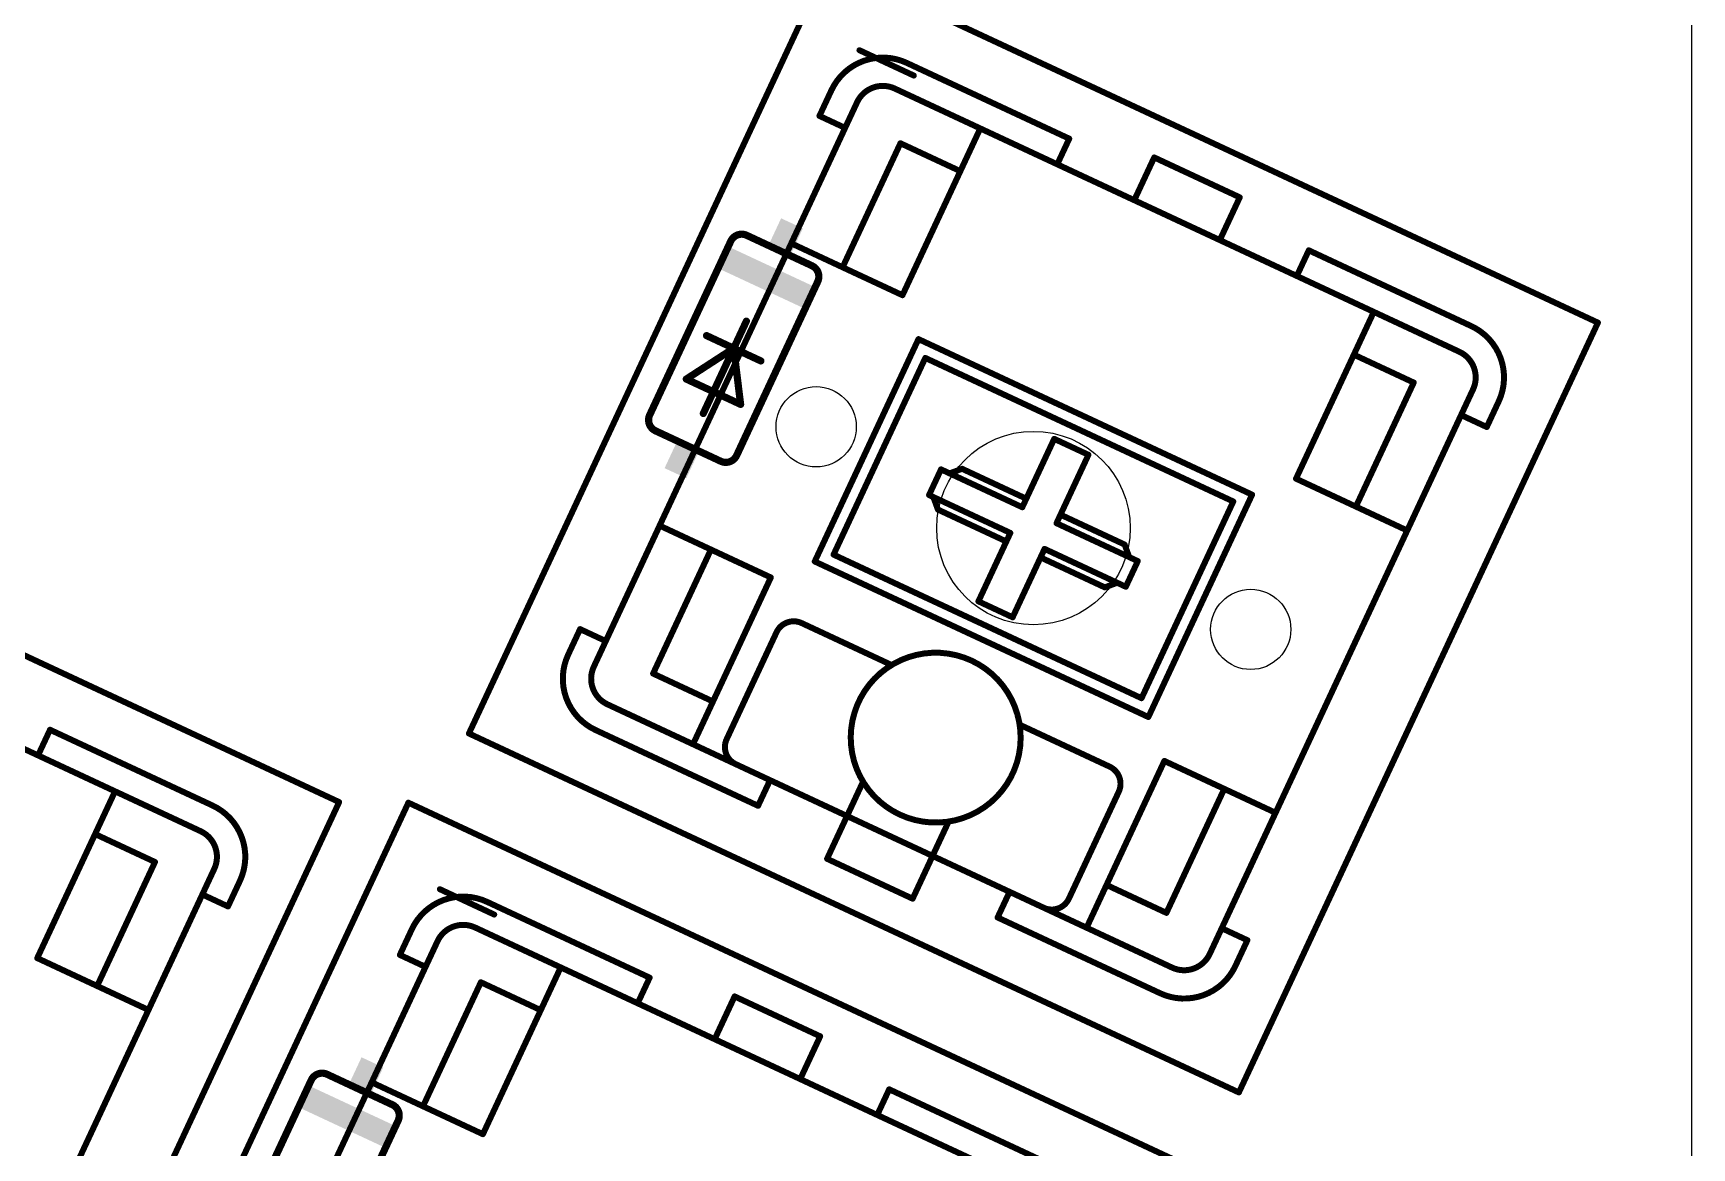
# Model space of a CAD drawing. Extents: x 0 to 155, y -1 to 106.
# Drawn here: x 119.78 to 154.92, y 16.08 to 39.7 of the extents above; entities that cross this region are included whole.
import ezdxf

# ---------------------------------------------------------------- set-up
doc = ezdxf.new("R2010")
doc.units = 0
doc.layers.add('20', color=7, linetype='CONTINUOUS')
doc.layers.add('21', color=253, linetype='CONTINUOUS')

# ---------------------------------------------------------------- blocks, each defined once
blk = doc.blocks.new('RECT')
blk.add_solid([(-0.5, -0.5), (0.5, -0.5), (-0.5, 0.5), (0.5, 0.5)])

msp = doc.modelspace()

# ---------------------------------------------------------------- linework, layer by layer
at = {"layer": '20'}
msp.add_line((154.92, -1.27), (154.92, 106.35), dxfattribs=at)
for centre, radius in [((136.366, 31.3569), 0.85), ((140.97, 29.21), 2.05), ((145.574, 27.0631), 0.85)]:
    msp.add_circle(centre, radius, dxfattribs=at)
at = {"layer": '21'}
for points, const_width in [([(129.0097, 24.8568), (136.6168, 41.1703)], 0.127), ([(136.6168, 41.1703), (152.9303, 33.5632)], 0.127), ([(138.4353, 38.7997), (137.2843, 39.3364)], 0.127), ([(138.2848, 39.0685), (141.7288, 37.4625)], 0.127), ([(136.4365, 37.9443), (136.6901, 38.4881)], 0.127), ([(138.0312, 38.5247), (141.4752, 36.9187)], 0.127), ([(136.9803, 37.6907), (136.4365, 37.9443)], 0.127), ([(136.9803, 37.6907), (137.2339, 38.2345)], 0.127), ([(131.9089, 26.815), (136.9803, 37.6907)], 0.127), ([(139.4212, 36.7732), (139.8438, 37.6795)], 0.127), ([(136.9268, 34.7365), (138.1524, 37.3648)], 0.127), ([(138.1524, 37.3648), (139.4212, 36.7732)], 0.127), ([(141.7288, 37.4625), (141.4752, 36.9187)], 0.127), ([(141.4752, 36.9187), (144.9192, 35.3128)], 0.127), ([(143.5292, 37.0643), (143.1065, 36.158)], 0.127), ([(145.3418, 36.2191), (143.5292, 37.0643)], 0.127), ([(138.1956, 34.1449), (139.4212, 36.7732)], 0.127), ([(145.3418, 36.2191), (144.9192, 35.3128)], 0.127), ([(134.558, 35.291), (132.8404, 31.6078)], 0.1524), ([(136.2767, 34.7698), (134.8955, 35.4139)], 0.1524), ([(135.8392, 35.2437), (136.9268, 34.7365)], 0.127), ([(144.9192, 35.3128), (146.5505, 34.5521)], 0.127), ([(146.8041, 35.0959), (146.5505, 34.5521)], 0.127), ([(146.8041, 35.0959), (150.2481, 33.4899)], 0.127), ([(136.9268, 34.7365), (138.1956, 34.1449)], 0.127), ([(136.3996, 34.4322), (134.682, 30.749)], 0.1524), ([(146.5505, 34.5521), (149.9945, 32.9461)], 0.127), ([(147.7592, 32.8851), (148.1819, 33.7914)], 0.127), ([(134.8884, 33.5955), (134.62, 33.02)], 0.1524), ([(152.9303, 33.5632), (145.3232, 17.2497)], 0.127), ([(133.6151, 32.3676), (134.62, 33.02)], 0.1524), ([(134.62, 33.02), (133.9759, 31.6388)], 0.1524), ([(134.62, 33.02), (134.0445, 33.2884)], 0.1524), ([(134.62, 33.02), (134.7661, 31.8308)], 0.1524), ([(135.1955, 32.7516), (134.62, 33.02)], 0.1524), ([(136.3366, 28.5018), (138.5342, 33.2146)], 0.127), ([(138.5342, 33.2146), (145.6034, 29.9182)], 0.127), ([(136.7353, 28.6469), (138.6793, 32.8159)], 0.127), ([(138.6793, 32.8159), (145.2047, 29.7731)], 0.127), ([(146.5337, 30.2568), (147.7592, 32.8851)], 0.127), ([(147.7592, 32.8851), (149.0281, 32.2934)], 0.127), ([(134.7661, 31.8308), (133.6151, 32.3676)], 0.1524), ([(147.8025, 29.6651), (149.0281, 32.2934)], 0.127), ([(150.2847, 32.1488), (150.0311, 31.605)], 0.127), ([(150.0311, 31.605), (144.9597, 20.7293)], 0.127), ([(150.0311, 31.605), (150.5749, 31.3514)], 0.127), ([(150.8285, 31.8952), (150.5749, 31.3514)], 0.127), ([(134.3445, 30.6261), (132.9633, 31.2702)], 0.1524), ([(109.9468, 31.0103), (126.2603, 23.4032)], 0.127), ([(140.8188, 29.8322), (141.4104, 31.101)], 0.127), ([(141.4104, 31.101), (142.1355, 30.7629)], 0.127), ([(142.1355, 30.7629), (141.5438, 29.4941)], 0.127), ([(138.7587, 29.9101), (139.0123, 30.4539)], 0.127), ([(139.0123, 30.4539), (139.1935, 30.3694)], 0.127), ([(139.1935, 30.3694), (139.4593, 30.4661)], 0.127), ([(139.1935, 30.3694), (140.7343, 29.6509)], 0.127), ([(139.4593, 30.4661), (140.8188, 29.8322)], 0.127), ([(146.5337, 30.2568), (147.8025, 29.6651)], 0.127), ([(138.7587, 29.9101), (138.8493, 29.8679)], 0.127), ([(140.4807, 29.1072), (138.8493, 29.8679)], 0.127), ([(138.8493, 29.8679), (138.9461, 29.6021)], 0.127), ([(140.7343, 29.6509), (140.8188, 29.8322)], 0.127), ([(145.6034, 29.9182), (143.4058, 25.2054)], 0.127), ([(138.9461, 29.6021), (140.3962, 28.9259)], 0.127), ([(141.5438, 29.4941), (141.4593, 29.3128)], 0.127), ([(141.5438, 29.4941), (142.9033, 28.8602)], 0.127), ([(145.2047, 29.7731), (143.2607, 25.6041)], 0.127), ([(147.8025, 29.6651), (148.8901, 29.158)], 0.127), ([(133.0499, 29.262), (134.1375, 28.7549)], 0.127), ([(140.3962, 28.9259), (140.4807, 29.1072)], 0.127), ([(141.4593, 29.3128), (143, 28.5944)], 0.127), ([(132.9119, 26.1266), (134.1375, 28.7549)], 0.127), ([(134.1375, 28.7549), (135.4063, 28.1632)], 0.127), ([(139.8045, 27.6571), (140.3962, 28.9259)], 0.127), ([(141.2057, 28.7691), (141.1212, 28.5878)], 0.127), ([(142.7465, 28.0506), (141.2057, 28.7691)], 0.127), ([(143, 28.5944), (142.9033, 28.8602)], 0.127), ([(143.4058, 25.2054), (136.3366, 28.5018)], 0.127), ([(143.2607, 25.6041), (136.7353, 28.6469)], 0.127), ([(141.1212, 28.5878), (140.5295, 27.319)], 0.127), ([(141.1212, 28.5878), (142.4807, 27.9539)], 0.127), ([(143.1813, 28.5099), (142.9277, 27.9661)], 0.127), ([(143, 28.5944), (143.1813, 28.5099)], 0.127), ([(134.1808, 25.5349), (135.4063, 28.1632)], 0.127), ([(142.4807, 27.9539), (142.7465, 28.0506)], 0.127), ([(142.9277, 27.9661), (142.7465, 28.0506)], 0.127), ([(140.5295, 27.319), (139.8045, 27.6571)], 0.127), ([(131.1115, 26.5248), (131.3651, 27.0686)], 0.127), ([(131.9089, 26.815), (131.3651, 27.0686)], 0.127), ([(135.5275, 27.0033), (134.471, 24.7376)], 0.127), ([(137.9623, 26.3093), (136.0591, 27.1968)], 0.127), ([(131.6553, 26.2712), (131.9089, 26.815)], 0.127), ([(132.9119, 26.1266), (134.1808, 25.5349)], 0.127), ([(135.3895, 23.8679), (131.9455, 25.4739)], 0.127), ([(133.7581, 24.6286), (134.1808, 25.5349)], 0.127), ([(118.2492, 25.1528), (119.8805, 24.3921)], 0.127), ([(120.1341, 24.9359), (119.8805, 24.3921)], 0.127), ([(120.1341, 24.9359), (123.5781, 23.3299)], 0.127), ([(135.1359, 23.3241), (131.6919, 24.9301)], 0.127), ([(142.5845, 24.154), (140.6813, 25.0415)], 0.127), ([(145.3232, 17.2497), (129.0097, 24.8568)], 0.127), ([(119.8805, 24.3921), (123.3245, 22.7861)], 0.127), ([(142.5188, 21.6468), (143.7444, 24.2751)], 0.127), ([(143.7444, 24.2751), (145.0132, 23.6835)], 0.127), ([(135.3895, 23.8679), (135.1359, 23.3241)], 0.127), ([(137.0208, 23.1072), (135.3895, 23.8679)], 0.127), ([(121.0892, 22.7251), (121.5119, 23.6314)], 0.127), ([(137.0208, 23.1072), (137.3589, 23.8322)], 0.127), ([(142.778, 23.6224), (141.7214, 21.3566)], 0.127), ([(143.7876, 21.0552), (145.0132, 23.6835)], 0.127), ([(145.0132, 23.6835), (146.1008, 23.1763)], 0.127), ([(126.2603, 23.4032), (118.6532, 7.0897)], 0.127), ([(120.1197, 7.0768), (127.7268, 23.3903)], 0.127), ([(127.7268, 23.3903), (144.0403, 15.7832)], 0.127), ([(137.0208, 23.1072), (136.5982, 22.2009)], 0.127), ([(138.8335, 22.262), (137.0208, 23.1072)], 0.127), ([(139.1715, 22.987), (138.8335, 22.262)], 0.127), ([(119.8637, 20.0968), (121.0892, 22.7251)], 0.127), ([(121.0892, 22.7251), (122.3581, 22.1334)], 0.127), ([(121.1325, 19.5051), (122.3581, 22.1334)], 0.127), ([(138.4108, 21.3557), (136.5982, 22.2009)], 0.127), ([(138.8335, 22.262), (138.4108, 21.3557)], 0.127), ([(140.4648, 21.5013), (138.8335, 22.262)], 0.127), ([(123.6147, 21.9888), (123.3611, 21.445)], 0.127), ([(124.1585, 21.7352), (123.9049, 21.1914)], 0.127), ([(123.3611, 21.445), (118.2897, 10.5693)], 0.127), ([(123.3611, 21.445), (123.9049, 21.1914)], 0.127), ([(129.5453, 21.0197), (128.3943, 21.5564)], 0.127), ([(140.4648, 21.5013), (140.2112, 20.9575)], 0.127), ([(143.9088, 19.8953), (140.4648, 21.5013)], 0.127), ([(142.0962, 20.7405), (142.5188, 21.6468)], 0.127), ([(142.5188, 21.6468), (143.7876, 21.0552)], 0.127), ([(129.3948, 21.2885), (132.8388, 19.6825)], 0.127), ([(127.5465, 20.1643), (127.8001, 20.7081)], 0.127), ([(129.1412, 20.7447), (132.5852, 19.1387)], 0.127), ([(143.6552, 19.3515), (140.2112, 20.9575)], 0.127), ([(144.9597, 20.7293), (144.7061, 20.1855)], 0.127), ([(144.9597, 20.7293), (145.5035, 20.4757)], 0.127), ([(128.0903, 19.9107), (128.3439, 20.4545)], 0.127), ([(145.5035, 20.4757), (145.2499, 19.9319)], 0.127), ([(119.8637, 20.0968), (121.1325, 19.5051)], 0.127), ([(128.0903, 19.9107), (127.5465, 20.1643)], 0.127), ([(123.0189, 9.035), (128.0903, 19.9107)], 0.127), ([(130.5312, 18.9931), (130.9538, 19.8995)], 0.127), ([(132.8388, 19.6825), (132.5852, 19.1387)], 0.127), ([(121.1325, 19.5051), (122.2201, 18.998)], 0.127), ([(128.0368, 16.9565), (129.2624, 19.5848)], 0.127), ([(129.2624, 19.5848), (130.5312, 18.9931)], 0.127), ([(134.6392, 19.2843), (134.2165, 18.378)], 0.127), ([(136.4518, 18.4391), (134.6392, 19.2843)], 0.127), ([(129.3056, 16.3649), (130.5312, 18.9931)], 0.127), ([(132.5852, 19.1387), (136.0292, 17.5328)], 0.127), ([(136.4518, 18.4391), (136.0292, 17.5328)], 0.127), ([(125.668, 17.511), (123.9504, 13.8278)], 0.1524), ([(127.3867, 16.9898), (126.0055, 17.6339)], 0.1524), ([(136.0292, 17.5328), (137.6605, 16.7721)], 0.127), ([(126.9492, 17.4637), (128.0368, 16.9565)], 0.127), ([(137.9141, 17.3159), (137.6605, 16.7721)], 0.127), ([(137.9141, 17.3159), (141.3581, 15.7099)], 0.127), ([(128.0368, 16.9565), (129.3056, 16.3649)], 0.127), ([(127.5096, 16.6522), (125.792, 12.969)], 0.1524), ([(137.6605, 16.7721), (141.1045, 15.1661)], 0.127)]:
    msp.add_lwpolyline(points, dxfattribs=dict(at, const_width=const_width))
for points, const_width in [([(137.2977, 39.3652, 1), (137.2709, 39.3076)], 0.0635), ([(138.2848, 39.0685, 0.4142), (136.6901, 38.4881)], 0.127), ([(138.2982, 39.0973, 1), (138.2714, 39.0397)], 0.0635), ([(138.2714, 39.0397, 1), (138.2982, 39.0973)], 0.0635), ([(138.4219, 38.7709, 1), (138.4487, 38.8285)], 0.0635), ([(136.6613, 38.5015, 1), (136.7189, 38.4746)], 0.0635), ([(136.7189, 38.4746, 1), (136.6613, 38.5015)], 0.0635), ([(138.0312, 38.5247, 0.4142), (137.2339, 38.2345)], 0.127), ([(138.0446, 38.5535, 1), (138.0178, 38.4959)], 0.0635), ([(138.0178, 38.4959, 1), (138.0446, 38.5535)], 0.0635), ([(136.4499, 37.973, 1), (136.4231, 37.9155)], 0.0635), ([(136.4077, 37.9577, 1), (136.4653, 37.9309)], 0.0635), ([(137.2051, 38.2479, 1), (137.2626, 38.2211)], 0.0635), ([(137.2626, 38.2211, 1), (137.2051, 38.2479)], 0.0635), ([(136.9515, 37.7041, 1), (137.0091, 37.6773)], 0.0635), ([(137.0091, 37.6773, 1), (136.9515, 37.7041)], 0.0635), ([(136.9669, 37.6619, 1), (136.9937, 37.7195)], 0.0635), ([(139.8726, 37.666, 1), (139.8151, 37.6929)], 0.0635), ([(138.1658, 37.3936, 1), (138.139, 37.336)], 0.0635), ([(138.1812, 37.3514, 1), (138.1236, 37.3782)], 0.0635), ([(141.7575, 37.4491, 1), (141.7, 37.4759)], 0.0635), ([(141.7153, 37.4338, 1), (141.7422, 37.4913)], 0.0635), ([(141.4886, 36.9475, 1), (141.4618, 36.89)], 0.0635), ([(141.4464, 36.9322, 1), (141.504, 36.9053)], 0.0635), ([(141.4618, 36.89, 1), (141.4886, 36.9475)], 0.0635), ([(143.5426, 37.0931, 1), (143.5157, 37.0356)], 0.0635), ([(143.5579, 37.0509, 1), (143.5004, 37.0778)], 0.0635), ([(139.3924, 36.7866, 1), (139.45, 36.7597)], 0.0635), ([(139.45, 36.7597, 1), (139.3924, 36.7866)], 0.0635), ([(139.4078, 36.7444, 1), (139.4346, 36.8019)], 0.0635), ([(143.0778, 36.1714, 1), (143.1353, 36.1446)], 0.0635), ([(145.3706, 36.2057, 1), (145.313, 36.2325)], 0.0635), ([(145.3284, 36.1903, 1), (145.3552, 36.2479)], 0.0635), ([(134.8955, 35.4139, 0.4142), (134.558, 35.291)], 0.1524), ([(134.5234, 35.3071, 1), (134.5925, 35.2749)], 0.0762), ([(134.5925, 35.2749, 1), (134.5234, 35.3071)], 0.0762), ([(134.9116, 35.4484, 1), (134.8794, 35.3793)], 0.0762), ([(134.8794, 35.3793, 1), (134.9116, 35.4484)], 0.0762), ([(135.8526, 35.2724, 1), (135.8258, 35.2149)], 0.0635), ([(144.9326, 35.3416, 1), (144.9057, 35.284)], 0.0635), ([(144.8904, 35.3262, 1), (144.9479, 35.2994)], 0.0635), ([(144.9057, 35.284, 1), (144.9326, 35.3416)], 0.0635), ([(146.8175, 35.1246, 1), (146.7907, 35.0671)], 0.0635), ([(146.8329, 35.0825, 1), (146.7753, 35.1093)], 0.0635), ([(136.3996, 34.4322, 0.4142), (136.2767, 34.7698)], 0.1524), ([(136.2928, 34.8043, 1), (136.2606, 34.7353)], 0.0762), ([(136.2606, 34.7353, 1), (136.2928, 34.8043)], 0.0762), ([(136.9402, 34.7653, 1), (136.9134, 34.7077)], 0.0635), ([(136.9134, 34.7077, 1), (136.9402, 34.7653)], 0.0635), ([(136.365, 34.4483, 1), (136.4341, 34.4161)], 0.0762), ([(136.4341, 34.4161, 1), (136.365, 34.4483)], 0.0762), ([(136.898, 34.7499, 1), (136.9556, 34.7231)], 0.0635), ([(146.5639, 34.5809, 1), (146.5371, 34.5233)], 0.0635), ([(146.5217, 34.5655, 1), (146.5793, 34.5387)], 0.0635), ([(146.5371, 34.5233, 1), (146.5639, 34.5809)], 0.0635), ([(138.1668, 34.1583, 1), (138.2244, 34.1314)], 0.0635), ([(138.1822, 34.1161, 1), (138.209, 34.1736)], 0.0635), ([(148.2106, 33.778, 1), (148.1531, 33.8048)], 0.0635), ([(134.9229, 33.5794, 1), (134.8538, 33.6116)], 0.0762), ([(150.2615, 33.5187, 1), (150.2346, 33.4611)], 0.0635), ([(150.8285, 31.8952, 0.4142), (150.2481, 33.4899)], 0.127), ([(150.2346, 33.4611, 1), (150.2615, 33.5187)], 0.0635), ([(152.9591, 33.5498, 1), (152.9016, 33.5766)], 0.0635), ([(152.9169, 33.5344, 1), (152.9438, 33.592)], 0.0635), ([(134.0606, 33.3229, 1), (134.0284, 33.2538)], 0.0762), ([(134.6578, 33.0246, 1), (134.5822, 33.0154)], 0.0762), ([(134.6361, 33.0545, 1), (134.6039, 32.9855)], 0.0762), ([(134.5855, 33.0361, 1), (134.6545, 33.0039)], 0.0762), ([(134.6545, 33.0039, 1), (134.5855, 33.0361)], 0.0762), ([(134.6407, 32.988, 1), (134.5993, 33.052)], 0.0762), ([(134.6039, 32.9855, 1), (134.6361, 33.0545)], 0.0762), ([(138.5476, 33.2434, 1), (138.5208, 33.1858)], 0.0635), ([(138.563, 33.2012, 1), (138.5054, 33.228)], 0.0635), ([(135.1794, 32.7171, 1), (135.2116, 32.7862)], 0.0762), ([(138.6927, 32.8447, 1), (138.6659, 32.7872)], 0.0635), ([(138.7081, 32.8025, 1), (138.6505, 32.8293)], 0.0635), ([(147.7727, 32.9138, 1), (147.7458, 32.8563)], 0.0635), ([(147.7305, 32.8985, 1), (147.788, 32.8716)], 0.0635), ([(147.788, 32.8716, 1), (147.7305, 32.8985)], 0.0635), ([(150.2847, 32.1488, 0.4142), (149.9945, 32.9461)], 0.127), ([(150.0079, 32.9749, 1), (149.9811, 32.9174)], 0.0635), ([(149.9811, 32.9174, 1), (150.0079, 32.9749)], 0.0635), ([(133.6312, 32.4021, 1), (133.599, 32.333)], 0.0762), ([(133.5944, 32.3995, 1), (133.6359, 32.3356)], 0.0762), ([(149.0569, 32.28, 1), (148.9993, 32.3068)], 0.0635), ([(149.0147, 32.2646, 1), (149.0415, 32.3222)], 0.0635), ([(150.2559, 32.1622, 1), (150.3135, 32.1354)], 0.0635), ([(150.3135, 32.1354, 1), (150.2559, 32.1622)], 0.0635), ([(132.8404, 31.6078, 0.4142), (132.9633, 31.2702)], 0.1524), ([(132.8059, 31.6239, 1), (132.875, 31.5917)], 0.0762), ([(132.875, 31.5917, 1), (132.8059, 31.6239)], 0.0762), ([(133.9414, 31.6549, 1), (134.0105, 31.6227)], 0.0762), ([(134.7283, 31.8262, 1), (134.8039, 31.8355)], 0.0762), ([(134.75, 31.7963, 1), (134.7822, 31.8654)], 0.0762), ([(150.0445, 31.6338, 1), (150.0177, 31.5762)], 0.0635), ([(150.0023, 31.6184, 1), (150.0599, 31.5916)], 0.0635), ([(150.0599, 31.5916, 1), (150.0023, 31.6184)], 0.0635), ([(150.7997, 31.9086, 1), (150.8573, 31.8818)], 0.0635), ([(150.8573, 31.8818, 1), (150.7997, 31.9086)], 0.0635), ([(132.9794, 31.3047, 1), (132.9472, 31.2357)], 0.0762), ([(132.9472, 31.2357, 1), (132.9794, 31.3047)], 0.0762), ([(150.5461, 31.3648, 1), (150.6037, 31.338)], 0.0635), ([(150.5615, 31.3226, 1), (150.5883, 31.3802)], 0.0635), ([(141.4239, 31.1298, 1), (141.397, 31.0723)], 0.0635), ([(141.4392, 31.0876, 1), (141.3817, 31.1144)], 0.0635), ([(134.3445, 30.6261, 0.4142), (134.682, 30.749)], 0.1524), ([(134.3606, 30.6607, 1), (134.3284, 30.5916)], 0.0762), ([(134.3284, 30.5916, 1), (134.3606, 30.6607)], 0.0762), ([(134.6475, 30.7651, 1), (134.7166, 30.7329)], 0.0762), ([(134.7166, 30.7329, 1), (134.6475, 30.7651)], 0.0762), ([(142.1643, 30.7495, 1), (142.1067, 30.7764)], 0.0635), ([(142.1221, 30.7342, 1), (142.1489, 30.7917)], 0.0635), ([(139.0257, 30.4827, 1), (138.9989, 30.4251)], 0.0635), ([(139.0411, 30.4405, 1), (138.9835, 30.4673)], 0.0635), ([(139.207, 30.3982, 1), (139.1801, 30.3406)], 0.0635), ([(139.1827, 30.3992, 1), (139.2044, 30.3396)], 0.0635), ([(139.1801, 30.3406, 1), (139.207, 30.3982)], 0.0635), ([(139.4727, 30.4949, 1), (139.4459, 30.4374)], 0.0635), ([(139.4702, 30.4363, 1), (139.4485, 30.496)], 0.0635), ([(146.5471, 30.2855, 1), (146.5202, 30.228)], 0.0635), ([(146.5049, 30.2702, 1), (146.5624, 30.2434)], 0.0635), ([(138.7721, 29.9389, 1), (138.7453, 29.8814)], 0.0635), ([(138.7299, 29.9235, 1), (138.7875, 29.8967)], 0.0635), ([(138.8792, 29.8787, 1), (138.8195, 29.857)], 0.0635), ([(138.8628, 29.8966, 1), (138.8359, 29.8391)], 0.0635), ([(138.8359, 29.8391, 1), (138.8628, 29.8966)], 0.0635), ([(140.79, 29.8456, 1), (140.8476, 29.8188)], 0.0635), ([(140.8476, 29.8188, 1), (140.79, 29.8456)], 0.0635), ([(140.8054, 29.8034, 1), (140.8322, 29.861)], 0.0635), ([(145.6322, 29.9048, 1), (145.5746, 29.9316)], 0.0635), ([(145.59, 29.8894, 1), (145.6168, 29.947)], 0.0635), ([(138.9595, 29.6309, 1), (138.9327, 29.5733)], 0.0635), ([(138.9162, 29.5912, 1), (138.9759, 29.6129)], 0.0635), ([(140.7055, 29.6644, 1), (140.763, 29.6375)], 0.0635), ([(140.7208, 29.6222, 1), (140.7477, 29.6797)], 0.0635), ([(141.5572, 29.5229, 1), (141.5304, 29.4653)], 0.0635), ([(141.5151, 29.5075, 1), (141.5726, 29.4807)], 0.0635), ([(141.5726, 29.4807, 1), (141.5151, 29.5075)], 0.0635), ([(145.2335, 29.7597, 1), (145.176, 29.7865)], 0.0635), ([(145.1913, 29.7443, 1), (145.2181, 29.8019)], 0.0635), ([(147.8159, 29.6939, 1), (147.7891, 29.6363)], 0.0635), ([(147.7737, 29.6785, 1), (147.8313, 29.6517)], 0.0635), ([(147.7891, 29.6363, 1), (147.8159, 29.6939)], 0.0635), ([(133.0634, 29.2908, 1), (133.0365, 29.2333)], 0.0635), ([(140.5095, 29.0937, 1), (140.4519, 29.1206)], 0.0635), ([(141.4727, 29.3416, 1), (141.4459, 29.2841)], 0.0635), ([(141.4305, 29.3263, 1), (141.4881, 29.2994)], 0.0635), ([(148.8766, 29.1292, 1), (148.9035, 29.1867)], 0.0635), ([(134.1509, 28.7837, 1), (134.1241, 28.7261)], 0.0635), ([(134.1663, 28.7415, 1), (134.1087, 28.7683)], 0.0635), ([(140.3674, 28.9393, 1), (140.4249, 28.9125)], 0.0635), ([(140.4249, 28.9125, 1), (140.3674, 28.9393)], 0.0635), ([(140.3827, 28.8971, 1), (140.4096, 28.9547)], 0.0635), ([(140.4673, 29.0784, 1), (140.4941, 29.1359)], 0.0635), ([(141.2192, 28.7978, 1), (141.1923, 28.7403)], 0.0635), ([(141.2345, 28.7556, 1), (141.177, 28.7825)], 0.0635), ([(142.9331, 28.871, 1), (142.8735, 28.8493)], 0.0635), ([(142.8899, 28.8314, 1), (142.9167, 28.889)], 0.0635), ([(134.1241, 28.7261, 1), (134.1509, 28.7837)], 0.0635), ([(136.35, 28.5306, 1), (136.3232, 28.473)], 0.0635), ([(136.3078, 28.5152, 1), (136.3654, 28.4884)], 0.0635), ([(136.7487, 28.6757, 1), (136.7219, 28.6181)], 0.0635), ([(136.7065, 28.6603, 1), (136.764, 28.6335)], 0.0635), ([(141.1346, 28.6166, 1), (141.1078, 28.559)], 0.0635), ([(141.0924, 28.6012, 1), (141.15, 28.5744)], 0.0635), ([(141.15, 28.5744, 1), (141.0924, 28.6012)], 0.0635), ([(143.0134, 28.6232, 1), (142.9866, 28.5656)], 0.0635), ([(142.9702, 28.5835, 1), (143.0299, 28.6053)], 0.0635), ([(142.9866, 28.5656, 1), (143.0134, 28.6232)], 0.0635), ([(143.2101, 28.4965, 1), (143.1525, 28.5233)], 0.0635), ([(143.1679, 28.4811, 1), (143.1947, 28.5386)], 0.0635), ([(135.4351, 28.1498, 1), (135.3776, 28.1766)], 0.0635), ([(135.3929, 28.1345, 1), (135.4198, 28.192)], 0.0635), ([(142.4698, 27.9837, 1), (142.4915, 27.924)], 0.0635), ([(142.4673, 27.9251, 1), (142.4941, 27.9826)], 0.0635), ([(142.7599, 28.0794, 1), (142.733, 28.0218)], 0.0635), ([(142.733, 28.0218, 1), (142.7599, 28.0794)], 0.0635), ([(142.7573, 28.0208, 1), (142.7356, 28.0804)], 0.0635), ([(142.8989, 27.9795, 1), (142.9565, 27.9527)], 0.0635), ([(142.9143, 27.9373, 1), (142.9411, 27.9949)], 0.0635), ([(139.8179, 27.6858, 1), (139.7911, 27.6283)], 0.0635), ([(139.7757, 27.6705, 1), (139.8333, 27.6436)], 0.0635), ([(131.3785, 27.0974, 1), (131.3517, 27.0398)], 0.0635), ([(131.3939, 27.0552, 1), (131.3363, 27.082)], 0.0635), ([(136.0591, 27.1968, 0.4142), (135.5275, 27.0033)], 0.127), ([(135.5563, 26.9899, 1), (135.4987, 27.0168)], 0.0635), ([(136.0725, 27.2256, 1), (136.0457, 27.168)], 0.0635), ([(136.0457, 27.168, 1), (136.0725, 27.2256)], 0.0635), ([(140.5008, 27.3324, 1), (140.5583, 27.3055)], 0.0635), ([(140.5161, 27.2902, 1), (140.543, 27.3477)], 0.0635), ([(131.8801, 26.8284, 1), (131.9376, 26.8016)], 0.0635), ([(131.9376, 26.8016, 1), (131.8801, 26.8284)], 0.0635), ([(131.8955, 26.7862, 1), (131.9223, 26.8438)], 0.0635), ([(135.4987, 27.0168, 1), (135.5563, 26.9899)], 0.0635), ([(131.1115, 26.5248, 0.4142), (131.6919, 24.9301)], 0.127), ([(131.0827, 26.5382, 1), (131.1403, 26.5114)], 0.0635), ([(131.1403, 26.5114, 1), (131.0827, 26.5382)], 0.0635), ([(139.6599, 26.4004, 1), (138.1385, 23.1377)], 0.127), ([(137.9489, 26.2805, 1), (137.9757, 26.3381)], 0.0635), ([(138.1385, 23.1377, 1), (139.6599, 26.4004)], 0.127), ([(139.6733, 26.4292, 1), (139.6465, 26.3717)], 0.0635), ([(139.6465, 26.3717, 1), (139.6733, 26.4292)], 0.0635), ([(131.6553, 26.2712, 0.4142), (131.9455, 25.4739)], 0.127), ([(131.6265, 26.2846, 1), (131.6841, 26.2578)], 0.0635), ([(131.6841, 26.2578, 1), (131.6265, 26.2846)], 0.0635), ([(132.9253, 26.1554, 1), (132.8985, 26.0978)], 0.0635), ([(132.8831, 26.14, 1), (132.9407, 26.1132)], 0.0635), ([(143.2473, 25.5753, 1), (143.2741, 25.6328)], 0.0635), ([(131.9589, 25.5026, 1), (131.9321, 25.4451)], 0.0635), ([(131.9321, 25.4451, 1), (131.9589, 25.5026)], 0.0635), ([(134.152, 25.5484, 1), (134.2095, 25.5215)], 0.0635), ([(134.2095, 25.5215, 1), (134.152, 25.5484)], 0.0635), ([(134.1673, 25.5062, 1), (134.1942, 25.5637)], 0.0635), ([(143.2319, 25.6175, 1), (143.2895, 25.5906)], 0.0635), ([(120.1475, 24.9646, 1), (120.1207, 24.9071)], 0.0635), ([(120.1629, 24.9225, 1), (120.1053, 24.9493)], 0.0635), ([(131.7054, 24.9589, 1), (131.6785, 24.9013)], 0.0635), ([(131.6785, 24.9013, 1), (131.7054, 24.9589)], 0.0635), ([(140.6947, 25.0702, 1), (140.6678, 25.0127)], 0.0635), ([(143.377, 25.2188, 1), (143.4346, 25.192)], 0.0635), ([(143.3924, 25.1766, 1), (143.4192, 25.2342)], 0.0635), ([(129.0231, 24.8856, 1), (128.9962, 24.828)], 0.0635), ([(128.9809, 24.8702, 1), (129.0384, 24.8434)], 0.0635), ([(133.7294, 24.642, 1), (133.7869, 24.6152)], 0.0635), ([(134.471, 24.7376, 0.4142), (134.6644, 24.206)], 0.127), ([(134.4422, 24.751, 1), (134.4997, 24.7242)], 0.0635), ([(134.4997, 24.7242, 1), (134.4422, 24.751)], 0.0635), ([(119.8939, 24.4209, 1), (119.8671, 24.3633)], 0.0635), ([(119.8517, 24.4055, 1), (119.9093, 24.3787)], 0.0635), ([(119.8671, 24.3633, 1), (119.8939, 24.4209)], 0.0635), ([(134.651, 24.1772, 1), (134.6779, 24.2348)], 0.0635), ([(143.7578, 24.3039, 1), (143.731, 24.2464)], 0.0635), ([(143.7732, 24.2617, 1), (143.7156, 24.2886)], 0.0635), ([(135.4029, 23.8967, 1), (135.3761, 23.8391)], 0.0635), ([(135.4183, 23.8545, 1), (135.3607, 23.8813)], 0.0635), ([(135.3761, 23.8391, 1), (135.4029, 23.8967)], 0.0635), ([(142.778, 23.6224, 0.4142), (142.5845, 24.154)], 0.127), ([(142.5979, 24.1827, 1), (142.5711, 24.1252)], 0.0635), ([(142.5711, 24.1252, 1), (142.5979, 24.1827)], 0.0635), ([(121.5406, 23.618, 1), (121.4831, 23.6448)], 0.0635), ([(137.3877, 23.8188, 1), (137.3302, 23.8457)], 0.0635), ([(142.7492, 23.6358, 1), (142.8067, 23.609)], 0.0635), ([(142.8067, 23.609, 1), (142.7492, 23.6358)], 0.0635), ([(145.0266, 23.7122, 1), (144.9998, 23.6547)], 0.0635), ([(145.042, 23.6701, 1), (144.9844, 23.6969)], 0.0635), ([(144.9998, 23.6547, 1), (145.0266, 23.7122)], 0.0635), ([(123.5915, 23.3587, 1), (123.5646, 23.3011)], 0.0635), ([(124.1585, 21.7352, 0.4142), (123.5781, 23.3299)], 0.127), ([(123.5646, 23.3011, 1), (123.5915, 23.3587)], 0.0635), ([(126.2891, 23.3898, 1), (126.2316, 23.4166)], 0.0635), ([(126.2469, 23.3744, 1), (126.2738, 23.432)], 0.0635), ([(127.7402, 23.4191, 1), (127.7134, 23.3616)], 0.0635), ([(127.7556, 23.3769, 1), (127.698, 23.4038)], 0.0635), ([(135.1071, 23.3375, 1), (135.1647, 23.3107)], 0.0635), ([(135.1225, 23.2954, 1), (135.1493, 23.3529)], 0.0635), ([(138.1519, 23.1665, 1), (138.125, 23.109)], 0.0635), ([(138.125, 23.109, 1), (138.1519, 23.1665)], 0.0635), ([(146.0874, 23.1476, 1), (146.1142, 23.2051)], 0.0635), ([(123.6147, 21.9888, 0.4142), (123.3245, 22.7861)], 0.127), ([(123.3379, 22.8149, 1), (123.3111, 22.7574)], 0.0635), ([(123.3111, 22.7574, 1), (123.3379, 22.8149)], 0.0635), ([(137.0343, 23.136, 1), (137.0074, 23.0784)], 0.0635), ([(136.9921, 23.1206, 1), (137.0496, 23.0938)], 0.0635), ([(137.0496, 23.0938, 1), (136.9921, 23.1206)], 0.0635), ([(137.0074, 23.0784, 1), (137.0343, 23.136)], 0.0635), ([(139.2003, 22.9736, 1), (139.1428, 23.0004)], 0.0635), ([(121.1027, 22.7538, 1), (121.0758, 22.6963)], 0.0635), ([(121.0605, 22.7385, 1), (121.118, 22.7116)], 0.0635), ([(121.118, 22.7116, 1), (121.0605, 22.7385)], 0.0635), ([(122.3869, 22.12, 1), (122.3293, 22.1468)], 0.0635), ([(122.3447, 22.1046, 1), (122.3715, 22.1622)], 0.0635), ([(136.6116, 22.2297, 1), (136.5848, 22.1721)], 0.0635), ([(136.5694, 22.2143, 1), (136.627, 22.1875)], 0.0635), ([(138.8469, 22.2907, 1), (138.82, 22.2332)], 0.0635), ([(138.8047, 22.2754, 1), (138.8622, 22.2485)], 0.0635), ([(138.8622, 22.2485, 1), (138.8047, 22.2754)], 0.0635), ([(138.82, 22.2332, 1), (138.8469, 22.2907)], 0.0635), ([(123.5859, 22.0022, 1), (123.6435, 21.9754)], 0.0635), ([(123.6435, 21.9754, 1), (123.5859, 22.0022)], 0.0635), ([(124.1873, 21.7218, 1), (124.1297, 21.7486)], 0.0635), ([(123.3745, 21.4738, 1), (123.3477, 21.4162)], 0.0635), ([(123.3323, 21.4584, 1), (123.3899, 21.4316)], 0.0635), ([(123.3899, 21.4316, 1), (123.3323, 21.4584)], 0.0635), ([(124.1297, 21.7486, 1), (124.1873, 21.7218)], 0.0635), ([(129.3948, 21.2885, 0.4142), (127.8001, 20.7081)], 0.127), ([(128.4077, 21.5852, 1), (128.3809, 21.5276)], 0.0635), ([(140.4782, 21.53, 1), (140.4514, 21.4725)], 0.0635), ([(140.4936, 21.4878, 1), (140.436, 21.5147)], 0.0635), ([(140.4514, 21.4725, 1), (140.4782, 21.53)], 0.0635), ([(142.5322, 21.6756, 1), (142.5054, 21.6181)], 0.0635), ([(142.49, 21.6603, 1), (142.5476, 21.6334)], 0.0635), ([(142.5476, 21.6334, 1), (142.49, 21.6603)], 0.0635), ([(123.8761, 21.2048, 1), (123.9337, 21.178)], 0.0635), ([(123.8915, 21.1626, 1), (123.9183, 21.2202)], 0.0635), ([(129.4082, 21.3173, 1), (129.3814, 21.2597)], 0.0635), ([(129.3814, 21.2597, 1), (129.4082, 21.3173)], 0.0635), ([(138.3821, 21.3691, 1), (138.4396, 21.3422)], 0.0635), ([(138.3974, 21.3269, 1), (138.4243, 21.3844)], 0.0635), ([(141.1899, 21.1632, 0.4142), (141.7214, 21.3566)], 0.127), ([(141.2033, 21.1919, 1), (141.1764, 21.1344)], 0.0635), ([(141.6926, 21.37, 1), (141.7502, 21.3432)], 0.0635), ([(141.7502, 21.3432, 1), (141.6926, 21.37)], 0.0635), ([(143.7588, 21.0686, 1), (143.8164, 21.0418)], 0.0635), ([(143.7742, 21.0264, 1), (143.801, 21.084)], 0.0635), ([(127.7713, 20.7215, 1), (127.8289, 20.6946)], 0.0635), ([(127.8289, 20.6946, 1), (127.7713, 20.7215)], 0.0635), ([(129.1412, 20.7447, 0.4142), (128.3439, 20.4545)], 0.127), ([(129.1546, 20.7735, 1), (129.1278, 20.7159)], 0.0635), ([(129.1278, 20.7159, 1), (129.1546, 20.7735)], 0.0635), ([(129.5319, 20.9909, 1), (129.5587, 21.0485)], 0.0635), ([(140.2247, 20.9862, 1), (140.1978, 20.9287)], 0.0635), ([(140.1825, 20.9709, 1), (140.24, 20.944)], 0.0635), ([(142.0674, 20.754, 1), (142.1249, 20.7271)], 0.0635), ([(144.9731, 20.7581, 1), (144.9463, 20.7005)], 0.0635), ([(144.9309, 20.7427, 1), (144.9885, 20.7159)], 0.0635), ([(144.9885, 20.7159, 1), (144.9309, 20.7427)], 0.0635), ([(128.3151, 20.4679, 1), (128.3726, 20.4411)], 0.0635), ([(128.3726, 20.4411, 1), (128.3151, 20.4679)], 0.0635), ([(145.5323, 20.4623, 1), (145.4747, 20.4891)], 0.0635), ([(145.4901, 20.447, 1), (145.5169, 20.5045)], 0.0635), ([(119.8771, 20.1255, 1), (119.8502, 20.068)], 0.0635), ([(119.8349, 20.1102, 1), (119.8924, 20.0834)], 0.0635), ([(127.5599, 20.193, 1), (127.5331, 20.1355)], 0.0635), ([(127.5177, 20.1777, 1), (127.5753, 20.1509)], 0.0635), ([(143.9088, 19.8953, 0.4142), (144.7061, 20.1855)], 0.127), ([(144.6774, 20.1989, 1), (144.7349, 20.1721)], 0.0635), ([(144.7349, 20.1721, 1), (144.6774, 20.1989)], 0.0635), ([(128.0615, 19.9241, 1), (128.1191, 19.8973)], 0.0635), ([(128.1191, 19.8973, 1), (128.0615, 19.9241)], 0.0635), ([(128.0769, 19.8819, 1), (128.1037, 19.9395)], 0.0635), ([(130.9826, 19.886, 1), (130.9251, 19.9129)], 0.0635), ([(132.8675, 19.6691, 1), (132.81, 19.6959)], 0.0635), ([(132.8253, 19.6538, 1), (132.8522, 19.7113)], 0.0635), ([(143.6552, 19.3515, 0.4142), (145.2499, 19.9319)], 0.127), ([(143.9222, 19.9241, 1), (143.8954, 19.8665)], 0.0635), ([(143.8954, 19.8665, 1), (143.9222, 19.9241)], 0.0635), ([(145.2211, 19.9454, 1), (145.2787, 19.9185)], 0.0635), ([(145.2787, 19.9185, 1), (145.2211, 19.9454)], 0.0635), ([(121.1459, 19.5339, 1), (121.1191, 19.4763)], 0.0635), ([(121.1037, 19.5185, 1), (121.1613, 19.4917)], 0.0635), ([(121.1191, 19.4763, 1), (121.1459, 19.5339)], 0.0635), ([(129.2758, 19.6136, 1), (129.249, 19.556)], 0.0635), ([(129.2912, 19.5714, 1), (129.2336, 19.5982)], 0.0635), ([(134.6526, 19.3131, 1), (134.6257, 19.2556)], 0.0635), ([(134.6679, 19.2709, 1), (134.6104, 19.2978)], 0.0635), ([(143.6686, 19.3803, 1), (143.6418, 19.3227)], 0.0635), ([(143.6418, 19.3227, 1), (143.6686, 19.3803)], 0.0635), ([(122.2066, 18.9692, 1), (122.2335, 19.0267)], 0.0635), ([(130.5024, 19.0066, 1), (130.56, 18.9797)], 0.0635), ([(130.56, 18.9797, 1), (130.5024, 19.0066)], 0.0635), ([(130.5178, 18.9644, 1), (130.5446, 19.0219)], 0.0635), ([(132.5986, 19.1675, 1), (132.5718, 19.11)], 0.0635), ([(132.5564, 19.1522, 1), (132.614, 19.1253)], 0.0635), ([(132.5718, 19.11, 1), (132.5986, 19.1675)], 0.0635), ([(134.1878, 18.3914, 1), (134.2453, 18.3646)], 0.0635), ([(136.4806, 18.4257, 1), (136.423, 18.4525)], 0.0635), ([(136.4384, 18.4103, 1), (136.4652, 18.4679)], 0.0635), ([(126.0055, 17.6339, 0.4142), (125.668, 17.511)], 0.1524), ([(125.7025, 17.4949, 1), (125.6334, 17.5271)], 0.0762), ([(126.0216, 17.6684, 1), (125.9894, 17.5993)], 0.0762), ([(125.9894, 17.5993, 1), (126.0216, 17.6684)], 0.0762), ([(136.0426, 17.5616, 1), (136.0157, 17.504)], 0.0635), ([(136.0004, 17.5462, 1), (136.0579, 17.5194)], 0.0635), ([(136.0157, 17.504, 1), (136.0426, 17.5616)], 0.0635), ([(125.6334, 17.5271, 1), (125.7025, 17.4949)], 0.0762), ([(126.9626, 17.4924, 1), (126.9358, 17.4349)], 0.0635), ([(137.9275, 17.3446, 1), (137.9007, 17.2871)], 0.0635), ([(137.9429, 17.3025, 1), (137.8853, 17.3293)], 0.0635), ([(145.2944, 17.2631, 1), (145.352, 17.2362)], 0.0635), ([(145.3098, 17.2209, 1), (145.3366, 17.2784)], 0.0635), ([(127.5096, 16.6522, 0.4142), (127.3867, 16.9898)], 0.1524), ([(127.4028, 17.0243, 1), (127.3706, 16.9553)], 0.0762), ([(127.3706, 16.9553, 1), (127.4028, 17.0243)], 0.0762), ([(128.0502, 16.9853, 1), (128.0234, 16.9277)], 0.0635), ([(128.008, 16.9699, 1), (128.0656, 16.9431)], 0.0635), ([(128.0234, 16.9277, 1), (128.0502, 16.9853)], 0.0635), ([(127.475, 16.6683, 1), (127.5441, 16.6361)], 0.0762), ([(127.5441, 16.6361, 1), (127.475, 16.6683)], 0.0762), ([(137.6739, 16.8009, 1), (137.6471, 16.7433)], 0.0635), ([(137.6317, 16.7855, 1), (137.6893, 16.7587)], 0.0635), ([(137.6471, 16.7433, 1), (137.6739, 16.8009)], 0.0635), ([(129.2768, 16.3783, 1), (129.3344, 16.3514)], 0.0635), ([(129.2922, 16.3361, 1), (129.319, 16.3936)], 0.0635)]:
    msp.add_lwpolyline(points, format="xyb", dxfattribs=dict(at, const_width=const_width))

# ---------------------------------------------------------------- block references
at = {"layer": '21', "rotation": 245}
for p, xscale, yscale in [((135.7203, 35.3796), 0.635, 0.508), ((135.3177, 34.5163), 0.508, 2.032), ((133.5197, 30.6604), 0.635, 0.508), ((126.8303, 17.5996), 0.635, 0.508), ((126.4277, 16.7363), 0.508, 2.032)]:
    msp.add_blockref('RECT', p, dxfattribs=dict(at, xscale=xscale, yscale=yscale))

doc.saveas('drawing.dxf')
